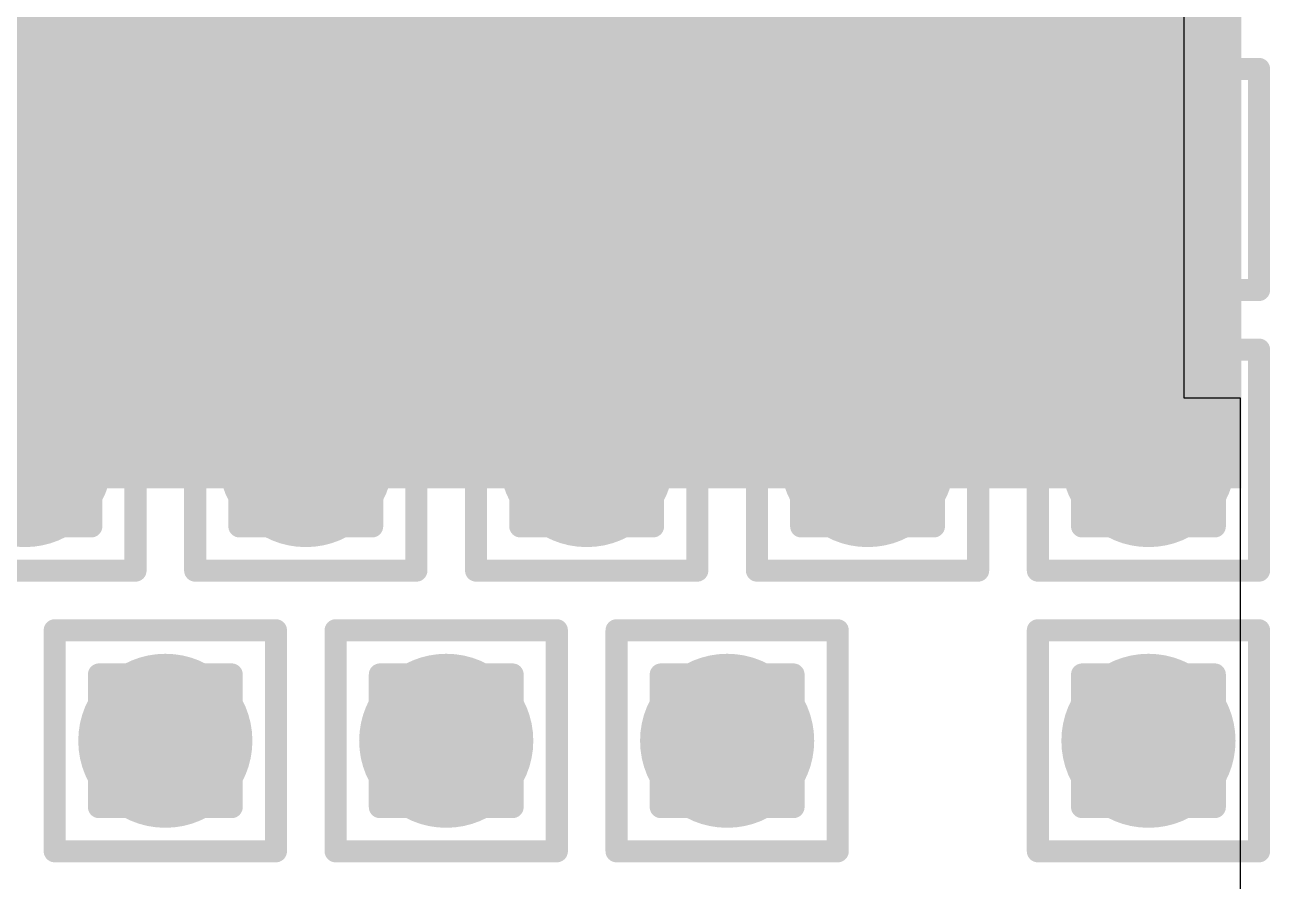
# Model space of a CAD drawing. Header units: inches. Extents: x -12 to 5357, y -8 to 5291.
# Drawn here: x 39.964 to 42.824, y 28.049 to 30.017 of the extents above; entities that cross this region are included whole.
import ezdxf

# ---------------------------------------------------------------- set-up
doc = ezdxf.new("R2010")
doc.units = ezdxf.units.IN
for name, color, linetype in [('Bottom Layer', 5, 'Continuous'), ('Drill Drawing', 1, 'Continuous'), ('Ground', 16, 'Continuous'), ('Power', 76, 'Continuous'), ('Top Layer', 1, 'Continuous'), ('Via Holes', 16, 'Continuous')]:
    doc.layers.add(name, color=color, linetype=linetype)

msp = doc.modelspace()

# ---------------------------------------------------------------- hatches: boundary and pattern name
at = {"layer": 'Bottom Layer'}
h = msp.add_hatch(color=5, dxfattribs=at)
edge = h.paths.add_edge_path()
edge.add_arc((40.2869, 29.6621), 0.2, 0, 360)
h = msp.add_hatch(color=5, dxfattribs=at)
edge = h.paths.add_edge_path()
edge.add_arc((40.9321, 29.6621), 0.2, 0, 360)
h = msp.add_hatch(color=5, dxfattribs=at)
edge = h.paths.add_edge_path()
edge.add_arc((41.5773, 29.6621), 0.2, 0, 360)
h = msp.add_hatch(color=5, dxfattribs=at)
edge = h.paths.add_edge_path()
edge.add_arc((42.545, 29.6621), 0.2, 0, 360)
h = msp.add_hatch(color=5, dxfattribs=at)
edge = h.paths.add_edge_path()
edge.add_arc((39.9644, 29.017), 0.2, 0, 360)
h = msp.add_hatch(color=5, dxfattribs=at)
edge = h.paths.add_edge_path()
edge.add_arc((40.6095, 29.017), 0.2, 0, 360)
h = msp.add_hatch(color=5, dxfattribs=at)
edge = h.paths.add_edge_path()
edge.add_arc((41.2547, 29.017), 0.2, 0, 360)
h = msp.add_hatch(color=5, dxfattribs=at)
edge = h.paths.add_edge_path()
edge.add_arc((41.8998, 29.017), 0.2, 0, 360)
h = msp.add_hatch(color=5, dxfattribs=at)
edge = h.paths.add_edge_path()
edge.add_arc((42.545, 29.017), 0.2, 0, 360)
h = msp.add_hatch(color=5, dxfattribs=at)
edge = h.paths.add_edge_path()
edge.add_arc((40.2869, 28.3718), 0.2, 0, 360)
h = msp.add_hatch(color=5, dxfattribs=at)
edge = h.paths.add_edge_path()
edge.add_arc((40.9321, 28.3718), 0.2, 0, 360)
h = msp.add_hatch(color=5, dxfattribs=at)
edge = h.paths.add_edge_path()
edge.add_arc((41.5773, 28.3718), 0.2, 0, 360)
h = msp.add_hatch(color=5, dxfattribs=at)
edge = h.paths.add_edge_path()
edge.add_arc((42.545, 28.3718), 0.2, 0, 360)
at = {"layer": 'Ground'}
h = msp.add_hatch(color=16, dxfattribs=at)
edge = h.paths.add_edge_path()
edge.add_arc((40.2869, 29.6621), 0.2, 0, 360)
h = msp.add_hatch(color=16, dxfattribs=at)
edge = h.paths.add_edge_path()
edge.add_arc((40.9321, 29.6621), 0.2, 0, 360)
h = msp.add_hatch(color=16, dxfattribs=at)
edge = h.paths.add_edge_path()
edge.add_arc((41.5773, 29.6621), 0.2, 0, 360)
h = msp.add_hatch(color=16, dxfattribs=at)
edge = h.paths.add_edge_path()
edge.add_arc((42.545, 29.6621), 0.2, 0, 360)
h = msp.add_hatch(color=16, dxfattribs=at)
edge = h.paths.add_edge_path()
edge.add_arc((39.9644, 29.017), 0.2, 0, 360)
h = msp.add_hatch(color=16, dxfattribs=at)
edge = h.paths.add_edge_path()
edge.add_arc((40.6095, 29.017), 0.2, 0, 360)
h = msp.add_hatch(color=16, dxfattribs=at)
edge = h.paths.add_edge_path()
edge.add_arc((41.2547, 29.017), 0.2, 0, 360)
h = msp.add_hatch(color=16, dxfattribs=at)
edge = h.paths.add_edge_path()
edge.add_arc((41.8998, 29.017), 0.2, 0, 360)
h = msp.add_hatch(color=16, dxfattribs=at)
edge = h.paths.add_edge_path()
edge.add_arc((42.545, 29.017), 0.2, 0, 360)
h = msp.add_hatch(color=16, dxfattribs=at)
edge = h.paths.add_edge_path()
edge.add_arc((40.2869, 28.3718), 0.2, 0, 360)
h = msp.add_hatch(color=16, dxfattribs=at)
edge = h.paths.add_edge_path()
edge.add_arc((40.9321, 28.3718), 0.2, 0, 360)
h = msp.add_hatch(color=16, dxfattribs=at)
edge = h.paths.add_edge_path()
edge.add_arc((41.5773, 28.3718), 0.2, 0, 360)
h = msp.add_hatch(color=16, dxfattribs=at)
edge = h.paths.add_edge_path()
edge.add_arc((42.545, 28.3718), 0.2, 0, 360)
at = {"layer": 'Power'}
h = msp.add_hatch(color=76, dxfattribs=at)
edge = h.paths.add_edge_path()
edge.add_arc((40.2869, 29.6621), 0.2, 0, 360)
h = msp.add_hatch(color=76, dxfattribs=at)
edge = h.paths.add_edge_path()
edge.add_arc((40.9321, 29.6621), 0.2, 0, 360)
h = msp.add_hatch(color=76, dxfattribs=at)
edge = h.paths.add_edge_path()
edge.add_arc((41.5773, 29.6621), 0.2, 0, 360)
h = msp.add_hatch(color=76, dxfattribs=at)
edge = h.paths.add_edge_path()
edge.add_arc((42.545, 29.6621), 0.2, 0, 360)
h = msp.add_hatch(color=76, dxfattribs=at)
edge = h.paths.add_edge_path()
edge.add_arc((39.9644, 29.017), 0.2, 0, 360)
h = msp.add_hatch(color=76, dxfattribs=at)
edge = h.paths.add_edge_path()
edge.add_arc((40.6095, 29.017), 0.2, 0, 360)
h = msp.add_hatch(color=76, dxfattribs=at)
edge = h.paths.add_edge_path()
edge.add_arc((41.2547, 29.017), 0.2, 0, 360)
h = msp.add_hatch(color=76, dxfattribs=at)
edge = h.paths.add_edge_path()
edge.add_arc((41.8998, 29.017), 0.2, 0, 360)
h = msp.add_hatch(color=76, dxfattribs=at)
edge = h.paths.add_edge_path()
edge.add_arc((42.545, 29.017), 0.2, 0, 360)
h = msp.add_hatch(color=76, dxfattribs=at)
edge = h.paths.add_edge_path()
edge.add_arc((40.2869, 28.3718), 0.2, 0, 360)
h = msp.add_hatch(color=76, dxfattribs=at)
edge = h.paths.add_edge_path()
edge.add_arc((40.9321, 28.3718), 0.2, 0, 360)
h = msp.add_hatch(color=76, dxfattribs=at)
edge = h.paths.add_edge_path()
edge.add_arc((41.5773, 28.3718), 0.2, 0, 360)
h = msp.add_hatch(color=76, dxfattribs=at)
edge = h.paths.add_edge_path()
edge.add_arc((42.545, 28.3718), 0.2, 0, 360)
at = {"layer": 'Top Layer'}
msp.add_hatch(color=1, dxfattribs=at).paths.add_polyline_path([(34.0217, 28.9523), (42.7584, 28.9523), (42.7584, 31.6759), (34.0217, 31.6759)])
h = msp.add_hatch(color=1, dxfattribs=at)
edge = h.paths.add_edge_path()
edge.add_arc((40.2869, 29.6621), 0.2, 0, 360)
h = msp.add_hatch(color=1, dxfattribs=at)
edge = h.paths.add_edge_path()
edge.add_arc((40.9321, 29.6621), 0.2, 0, 360)
h = msp.add_hatch(color=1, dxfattribs=at)
edge = h.paths.add_edge_path()
edge.add_arc((41.5773, 29.6621), 0.2, 0, 360)
h = msp.add_hatch(color=1, dxfattribs=at)
edge = h.paths.add_edge_path()
edge.add_arc((42.545, 29.6621), 0.2, 0, 360)
h = msp.add_hatch(color=1, dxfattribs=at)
edge = h.paths.add_edge_path()
edge.add_arc((39.9644, 29.017), 0.2, 0, 360)
h = msp.add_hatch(color=1, dxfattribs=at)
edge = h.paths.add_edge_path()
edge.add_arc((40.6095, 29.017), 0.2, 0, 360)
h = msp.add_hatch(color=1, dxfattribs=at)
edge = h.paths.add_edge_path()
edge.add_arc((41.2547, 29.017), 0.2, 0, 360)
h = msp.add_hatch(color=1, dxfattribs=at)
edge = h.paths.add_edge_path()
edge.add_arc((41.8998, 29.017), 0.2, 0, 360)
h = msp.add_hatch(color=1, dxfattribs=at)
edge = h.paths.add_edge_path()
edge.add_arc((42.545, 29.017), 0.2, 0, 360)
h = msp.add_hatch(color=1, dxfattribs=at)
edge = h.paths.add_edge_path()
edge.add_arc((40.2869, 28.3718), 0.2, 0, 360)
h = msp.add_hatch(color=1, dxfattribs=at)
edge = h.paths.add_edge_path()
edge.add_arc((40.9321, 28.3718), 0.2, 0, 360)
h = msp.add_hatch(color=1, dxfattribs=at)
edge = h.paths.add_edge_path()
edge.add_arc((41.5773, 28.3718), 0.2, 0, 360)
h = msp.add_hatch(color=1, dxfattribs=at)
edge = h.paths.add_edge_path()
edge.add_arc((42.545, 28.3718), 0.2, 0, 360)
at = {"layer": 'Via Holes'}
h = msp.add_hatch(color=7, dxfattribs=at)
edge = h.paths.add_edge_path()
edge.add_arc((40.2869, 29.6621), 0.1, 0, 360)
h = msp.add_hatch(color=7, dxfattribs=at)
edge = h.paths.add_edge_path()
edge.add_arc((40.9321, 29.6621), 0.1, 0, 360)
h = msp.add_hatch(color=7, dxfattribs=at)
edge = h.paths.add_edge_path()
edge.add_arc((41.5773, 29.6621), 0.1, 0, 360)
h = msp.add_hatch(color=7, dxfattribs=at)
edge = h.paths.add_edge_path()
edge.add_arc((42.545, 29.6621), 0.1, 0, 360)
h = msp.add_hatch(color=7, dxfattribs=at)
edge = h.paths.add_edge_path()
edge.add_arc((39.9644, 29.017), 0.1, 0, 360)
h = msp.add_hatch(color=7, dxfattribs=at)
edge = h.paths.add_edge_path()
edge.add_arc((40.6095, 29.017), 0.1, 0, 360)
h = msp.add_hatch(color=7, dxfattribs=at)
edge = h.paths.add_edge_path()
edge.add_arc((41.2547, 29.017), 0.1, 0, 360)
h = msp.add_hatch(color=7, dxfattribs=at)
edge = h.paths.add_edge_path()
edge.add_arc((41.8998, 29.017), 0.1, 0, 360)
h = msp.add_hatch(color=7, dxfattribs=at)
edge = h.paths.add_edge_path()
edge.add_arc((42.545, 29.017), 0.1, 0, 360)
h = msp.add_hatch(color=7, dxfattribs=at)
edge = h.paths.add_edge_path()
edge.add_arc((40.2869, 28.3718), 0.1, 0, 360)
h = msp.add_hatch(color=7, dxfattribs=at)
edge = h.paths.add_edge_path()
edge.add_arc((40.9321, 28.3718), 0.1, 0, 360)
h = msp.add_hatch(color=7, dxfattribs=at)
edge = h.paths.add_edge_path()
edge.add_arc((41.5773, 28.3718), 0.1, 0, 360)
h = msp.add_hatch(color=7, dxfattribs=at)
edge = h.paths.add_edge_path()
edge.add_arc((42.545, 28.3718), 0.1, 0, 360)

# ---------------------------------------------------------------- linework, layer by layer
at = {"layer": 'Drill Drawing'}
for points in [[(40.0329, 29.9161, 0.0508, 0.0508, 0), (40.5409, 29.9161, 0.0508, 0.0508, 0)], [(40.0329, 29.4081, 0.0508, 0.0508, 0), (40.0329, 29.9161, 0.0508, 0.0508, 0)], [(40.5409, 29.4081, 0.0508, 0.0508, 0), (40.5409, 29.9161, 0.0508, 0.0508, 0)], [(40.6781, 29.9161, 0.0508, 0.0508, 0), (41.1861, 29.9161, 0.0508, 0.0508, 0)], [(40.6781, 29.4081, 0.0508, 0.0508, 0), (40.6781, 29.9161, 0.0508, 0.0508, 0)], [(41.1861, 29.4081, 0.0508, 0.0508, 0), (41.1861, 29.9161, 0.0508, 0.0508, 0)], [(41.3233, 29.9161, 0.0508, 0.0508, 0), (41.8313, 29.9161, 0.0508, 0.0508, 0)], [(41.3233, 29.4081, 0.0508, 0.0508, 0), (41.3233, 29.9161, 0.0508, 0.0508, 0)], [(41.8313, 29.4081, 0.0508, 0.0508, 0), (41.8313, 29.9161, 0.0508, 0.0508, 0)], [(42.291, 29.9161, 0.0508, 0.0508, 0), (42.799, 29.9161, 0.0508, 0.0508, 0)], [(42.291, 29.4081, 0.0508, 0.0508, 0), (42.291, 29.9161, 0.0508, 0.0508, 0)], [(42.799, 29.4081, 0.0508, 0.0508, 0), (42.799, 29.9161, 0.0508, 0.0508, 0)], [(40.1345, 29.8145, 0.0508, 0.0508, 0), (40.4393, 29.8145, 0.0508, 0.0508, 0)], [(40.1345, 29.5097, 0.0508, 0.0508, 0), (40.1345, 29.8145, 0.0508, 0.0508, 0)], [(40.4393, 29.5097, 0.0508, 0.0508, 0), (40.4393, 29.8145, 0.0508, 0.0508, 0)], [(40.7797, 29.8145, 0.0508, 0.0508, 0), (41.0845, 29.8145, 0.0508, 0.0508, 0)], [(40.7797, 29.5097, 0.0508, 0.0508, 0), (40.7797, 29.8145, 0.0508, 0.0508, 0)], [(41.0845, 29.5097, 0.0508, 0.0508, 0), (41.0845, 29.8145, 0.0508, 0.0508, 0)], [(41.4249, 29.8145, 0.0508, 0.0508, 0), (41.7297, 29.8145, 0.0508, 0.0508, 0)], [(41.4249, 29.5097, 0.0508, 0.0508, 0), (41.4249, 29.8145, 0.0508, 0.0508, 0)], [(41.7297, 29.5097, 0.0508, 0.0508, 0), (41.7297, 29.8145, 0.0508, 0.0508, 0)], [(42.3926, 29.8145, 0.0508, 0.0508, 0), (42.6974, 29.8145, 0.0508, 0.0508, 0)], [(42.3926, 29.5097, 0.0508, 0.0508, 0), (42.3926, 29.8145, 0.0508, 0.0508, 0)], [(42.6974, 29.5097, 0.0508, 0.0508, 0), (42.6974, 29.8145, 0.0508, 0.0508, 0)], [(40.1345, 29.5097, 0.0508, 0.0508, 0), (40.4393, 29.5097, 0.0508, 0.0508, 0)], [(40.7797, 29.5097, 0.0508, 0.0508, 0), (41.0845, 29.5097, 0.0508, 0.0508, 0)], [(41.4249, 29.5097, 0.0508, 0.0508, 0), (41.7297, 29.5097, 0.0508, 0.0508, 0)], [(42.3926, 29.5097, 0.0508, 0.0508, 0), (42.6974, 29.5097, 0.0508, 0.0508, 0)], [(40.0329, 29.4081, 0.0508, 0.0508, 0), (40.5409, 29.4081, 0.0508, 0.0508, 0)], [(40.6781, 29.4081, 0.0508, 0.0508, 0), (41.1861, 29.4081, 0.0508, 0.0508, 0)], [(41.3233, 29.4081, 0.0508, 0.0508, 0), (41.8313, 29.4081, 0.0508, 0.0508, 0)], [(42.291, 29.4081, 0.0508, 0.0508, 0), (42.799, 29.4081, 0.0508, 0.0508, 0)], [(39.7104, 29.271, 0.0508, 0.0508, 0), (40.2184, 29.271, 0.0508, 0.0508, 0)], [(40.2184, 28.763, 0.0508, 0.0508, 0), (40.2184, 29.271, 0.0508, 0.0508, 0)], [(40.3555, 29.271, 0.0508, 0.0508, 0), (40.8635, 29.271, 0.0508, 0.0508, 0)], [(40.3555, 28.763, 0.0508, 0.0508, 0), (40.3555, 29.271, 0.0508, 0.0508, 0)], [(40.8635, 28.763, 0.0508, 0.0508, 0), (40.8635, 29.271, 0.0508, 0.0508, 0)], [(41.0007, 29.271, 0.0508, 0.0508, 0), (41.5087, 29.271, 0.0508, 0.0508, 0)], [(41.0007, 28.763, 0.0508, 0.0508, 0), (41.0007, 29.271, 0.0508, 0.0508, 0)], [(41.5087, 28.763, 0.0508, 0.0508, 0), (41.5087, 29.271, 0.0508, 0.0508, 0)], [(41.6458, 29.271, 0.0508, 0.0508, 0), (42.1538, 29.271, 0.0508, 0.0508, 0)], [(41.6458, 28.763, 0.0508, 0.0508, 0), (41.6458, 29.271, 0.0508, 0.0508, 0)], [(42.1538, 28.763, 0.0508, 0.0508, 0), (42.1538, 29.271, 0.0508, 0.0508, 0)], [(42.291, 29.271, 0.0508, 0.0508, 0), (42.799, 29.271, 0.0508, 0.0508, 0)], [(42.291, 28.763, 0.0508, 0.0508, 0), (42.291, 29.271, 0.0508, 0.0508, 0)], [(42.799, 28.763, 0.0508, 0.0508, 0), (42.799, 29.271, 0.0508, 0.0508, 0)], [(39.812, 29.1694, 0.0508, 0.0508, 0), (40.1168, 29.1694, 0.0508, 0.0508, 0)], [(40.1168, 28.8646, 0.0508, 0.0508, 0), (40.1168, 29.1694, 0.0508, 0.0508, 0)], [(40.4571, 29.1694, 0.0508, 0.0508, 0), (40.7619, 29.1694, 0.0508, 0.0508, 0)], [(40.4571, 28.8646, 0.0508, 0.0508, 0), (40.4571, 29.1694, 0.0508, 0.0508, 0)], [(40.7619, 28.8646, 0.0508, 0.0508, 0), (40.7619, 29.1694, 0.0508, 0.0508, 0)], [(41.1023, 29.1694, 0.0508, 0.0508, 0), (41.4071, 29.1694, 0.0508, 0.0508, 0)], [(41.1023, 28.8646, 0.0508, 0.0508, 0), (41.1023, 29.1694, 0.0508, 0.0508, 0)], [(41.4071, 28.8646, 0.0508, 0.0508, 0), (41.4071, 29.1694, 0.0508, 0.0508, 0)], [(41.7474, 29.1694, 0.0508, 0.0508, 0), (42.0522, 29.1694, 0.0508, 0.0508, 0)], [(41.7474, 28.8646, 0.0508, 0.0508, 0), (41.7474, 29.1694, 0.0508, 0.0508, 0)], [(42.0522, 28.8646, 0.0508, 0.0508, 0), (42.0522, 29.1694, 0.0508, 0.0508, 0)], [(42.3926, 29.1694, 0.0508, 0.0508, 0), (42.6974, 29.1694, 0.0508, 0.0508, 0)], [(42.3926, 28.8646, 0.0508, 0.0508, 0), (42.3926, 29.1694, 0.0508, 0.0508, 0)], [(42.6974, 28.8646, 0.0508, 0.0508, 0), (42.6974, 29.1694, 0.0508, 0.0508, 0)], [(39.812, 28.8646, 0.0508, 0.0508, 0), (40.1168, 28.8646, 0.0508, 0.0508, 0)], [(40.4571, 28.8646, 0.0508, 0.0508, 0), (40.7619, 28.8646, 0.0508, 0.0508, 0)], [(41.1023, 28.8646, 0.0508, 0.0508, 0), (41.4071, 28.8646, 0.0508, 0.0508, 0)], [(41.7474, 28.8646, 0.0508, 0.0508, 0), (42.0522, 28.8646, 0.0508, 0.0508, 0)], [(42.3926, 28.8646, 0.0508, 0.0508, 0), (42.6974, 28.8646, 0.0508, 0.0508, 0)], [(39.7104, 28.763, 0.0508, 0.0508, 0), (40.2184, 28.763, 0.0508, 0.0508, 0)], [(40.3555, 28.763, 0.0508, 0.0508, 0), (40.8635, 28.763, 0.0508, 0.0508, 0)], [(41.0007, 28.763, 0.0508, 0.0508, 0), (41.5087, 28.763, 0.0508, 0.0508, 0)], [(41.6458, 28.763, 0.0508, 0.0508, 0), (42.1538, 28.763, 0.0508, 0.0508, 0)], [(42.291, 28.763, 0.0508, 0.0508, 0), (42.799, 28.763, 0.0508, 0.0508, 0)], [(40.0329, 28.6258, 0.0508, 0.0508, 0), (40.5409, 28.6258, 0.0508, 0.0508, 0)], [(40.0329, 28.1178, 0.0508, 0.0508, 0), (40.0329, 28.6258, 0.0508, 0.0508, 0)], [(40.5409, 28.1178, 0.0508, 0.0508, 0), (40.5409, 28.6258, 0.0508, 0.0508, 0)], [(40.6781, 28.6258, 0.0508, 0.0508, 0), (41.1861, 28.6258, 0.0508, 0.0508, 0)], [(40.6781, 28.1178, 0.0508, 0.0508, 0), (40.6781, 28.6258, 0.0508, 0.0508, 0)], [(41.1861, 28.1178, 0.0508, 0.0508, 0), (41.1861, 28.6258, 0.0508, 0.0508, 0)], [(41.3233, 28.6258, 0.0508, 0.0508, 0), (41.8313, 28.6258, 0.0508, 0.0508, 0)], [(41.3233, 28.1178, 0.0508, 0.0508, 0), (41.3233, 28.6258, 0.0508, 0.0508, 0)], [(41.8313, 28.1178, 0.0508, 0.0508, 0), (41.8313, 28.6258, 0.0508, 0.0508, 0)], [(42.291, 28.6258, 0.0508, 0.0508, 0), (42.799, 28.6258, 0.0508, 0.0508, 0)], [(42.291, 28.1178, 0.0508, 0.0508, 0), (42.291, 28.6258, 0.0508, 0.0508, 0)], [(42.799, 28.1178, 0.0508, 0.0508, 0), (42.799, 28.6258, 0.0508, 0.0508, 0)], [(40.1345, 28.5242, 0.0508, 0.0508, 0), (40.4393, 28.5242, 0.0508, 0.0508, 0)], [(40.1345, 28.2194, 0.0508, 0.0508, 0), (40.1345, 28.5242, 0.0508, 0.0508, 0)], [(40.4393, 28.2194, 0.0508, 0.0508, 0), (40.4393, 28.5242, 0.0508, 0.0508, 0)], [(40.7797, 28.5242, 0.0508, 0.0508, 0), (41.0845, 28.5242, 0.0508, 0.0508, 0)], [(40.7797, 28.2194, 0.0508, 0.0508, 0), (40.7797, 28.5242, 0.0508, 0.0508, 0)], [(41.0845, 28.2194, 0.0508, 0.0508, 0), (41.0845, 28.5242, 0.0508, 0.0508, 0)], [(41.4249, 28.5242, 0.0508, 0.0508, 0), (41.7297, 28.5242, 0.0508, 0.0508, 0)], [(41.4249, 28.2194, 0.0508, 0.0508, 0), (41.4249, 28.5242, 0.0508, 0.0508, 0)], [(41.7297, 28.2194, 0.0508, 0.0508, 0), (41.7297, 28.5242, 0.0508, 0.0508, 0)], [(42.3926, 28.5242, 0.0508, 0.0508, 0), (42.6974, 28.5242, 0.0508, 0.0508, 0)], [(42.3926, 28.2194, 0.0508, 0.0508, 0), (42.3926, 28.5242, 0.0508, 0.0508, 0)], [(42.6974, 28.2194, 0.0508, 0.0508, 0), (42.6974, 28.5242, 0.0508, 0.0508, 0)], [(40.1345, 28.2194, 0.0508, 0.0508, 0), (40.4393, 28.2194, 0.0508, 0.0508, 0)], [(40.7797, 28.2194, 0.0508, 0.0508, 0), (41.0845, 28.2194, 0.0508, 0.0508, 0)], [(41.4249, 28.2194, 0.0508, 0.0508, 0), (41.7297, 28.2194, 0.0508, 0.0508, 0)], [(42.3926, 28.2194, 0.0508, 0.0508, 0), (42.6974, 28.2194, 0.0508, 0.0508, 0)], [(40.0329, 28.1178, 0.0508, 0.0508, 0), (40.5409, 28.1178, 0.0508, 0.0508, 0)], [(40.6781, 28.1178, 0.0508, 0.0508, 0), (41.1861, 28.1178, 0.0508, 0.0508, 0)], [(41.3233, 28.1178, 0.0508, 0.0508, 0), (41.8313, 28.1178, 0.0508, 0.0508, 0)], [(42.291, 28.1178, 0.0508, 0.0508, 0), (42.799, 28.1178, 0.0508, 0.0508, 0)]]:
    msp.add_lwpolyline(points, format="xyseb", dxfattribs=at)
for points in [[(40.0202, 29.9161, 0.0254, 0.0254, 1), (40.0456, 29.9161, 0.0254, 0.0254, 1)], [(40.0202, 29.9161, 0.0254, 0.0254, 1), (40.0456, 29.9161, 0.0254, 0.0254, 1)], [(40.5282, 29.9161, 0.0254, 0.0254, 1), (40.5536, 29.9161, 0.0254, 0.0254, 1)], [(40.5282, 29.9161, 0.0254, 0.0254, 1), (40.5536, 29.9161, 0.0254, 0.0254, 1)], [(40.6654, 29.9161, 0.0254, 0.0254, 1), (40.6908, 29.9161, 0.0254, 0.0254, 1)], [(40.6654, 29.9161, 0.0254, 0.0254, 1), (40.6908, 29.9161, 0.0254, 0.0254, 1)], [(41.1734, 29.9161, 0.0254, 0.0254, 1), (41.1988, 29.9161, 0.0254, 0.0254, 1)], [(41.1734, 29.9161, 0.0254, 0.0254, 1), (41.1988, 29.9161, 0.0254, 0.0254, 1)], [(41.3106, 29.9161, 0.0254, 0.0254, 1), (41.336, 29.9161, 0.0254, 0.0254, 1)], [(41.3106, 29.9161, 0.0254, 0.0254, 1), (41.336, 29.9161, 0.0254, 0.0254, 1)], [(41.8186, 29.9161, 0.0254, 0.0254, 1), (41.844, 29.9161, 0.0254, 0.0254, 1)], [(41.8186, 29.9161, 0.0254, 0.0254, 1), (41.844, 29.9161, 0.0254, 0.0254, 1)], [(42.2783, 29.9161, 0.0254, 0.0254, 1), (42.3037, 29.9161, 0.0254, 0.0254, 1)], [(42.2783, 29.9161, 0.0254, 0.0254, 1), (42.3037, 29.9161, 0.0254, 0.0254, 1)], [(42.7863, 29.9161, 0.0254, 0.0254, 1), (42.8117, 29.9161, 0.0254, 0.0254, 1)], [(42.7863, 29.9161, 0.0254, 0.0254, 1), (42.8117, 29.9161, 0.0254, 0.0254, 1)], [(40.1218, 29.8145, 0.0254, 0.0254, 1), (40.1472, 29.8145, 0.0254, 0.0254, 1)], [(40.1218, 29.8145, 0.0254, 0.0254, 1), (40.1472, 29.8145, 0.0254, 0.0254, 1)], [(40.4266, 29.8145, 0.0254, 0.0254, 1), (40.452, 29.8145, 0.0254, 0.0254, 1)], [(40.4266, 29.8145, 0.0254, 0.0254, 1), (40.452, 29.8145, 0.0254, 0.0254, 1)], [(40.767, 29.8145, 0.0254, 0.0254, 1), (40.7924, 29.8145, 0.0254, 0.0254, 1)], [(40.767, 29.8145, 0.0254, 0.0254, 1), (40.7924, 29.8145, 0.0254, 0.0254, 1)], [(41.0718, 29.8145, 0.0254, 0.0254, 1), (41.0972, 29.8145, 0.0254, 0.0254, 1)], [(41.0718, 29.8145, 0.0254, 0.0254, 1), (41.0972, 29.8145, 0.0254, 0.0254, 1)], [(41.4122, 29.8145, 0.0254, 0.0254, 1), (41.4376, 29.8145, 0.0254, 0.0254, 1)], [(41.4122, 29.8145, 0.0254, 0.0254, 1), (41.4376, 29.8145, 0.0254, 0.0254, 1)], [(41.717, 29.8145, 0.0254, 0.0254, 1), (41.7424, 29.8145, 0.0254, 0.0254, 1)], [(41.717, 29.8145, 0.0254, 0.0254, 1), (41.7424, 29.8145, 0.0254, 0.0254, 1)], [(42.3799, 29.8145, 0.0254, 0.0254, 1), (42.4053, 29.8145, 0.0254, 0.0254, 1)], [(42.3799, 29.8145, 0.0254, 0.0254, 1), (42.4053, 29.8145, 0.0254, 0.0254, 1)], [(42.6847, 29.8145, 0.0254, 0.0254, 1), (42.7101, 29.8145, 0.0254, 0.0254, 1)], [(42.6847, 29.8145, 0.0254, 0.0254, 1), (42.7101, 29.8145, 0.0254, 0.0254, 1)], [(40.1218, 29.5097, 0.0254, 0.0254, 1), (40.1472, 29.5097, 0.0254, 0.0254, 1)], [(40.1218, 29.5097, 0.0254, 0.0254, 1), (40.1472, 29.5097, 0.0254, 0.0254, 1)], [(40.4266, 29.5097, 0.0254, 0.0254, 1), (40.452, 29.5097, 0.0254, 0.0254, 1)], [(40.4266, 29.5097, 0.0254, 0.0254, 1), (40.452, 29.5097, 0.0254, 0.0254, 1)], [(40.767, 29.5097, 0.0254, 0.0254, 1), (40.7924, 29.5097, 0.0254, 0.0254, 1)], [(40.767, 29.5097, 0.0254, 0.0254, 1), (40.7924, 29.5097, 0.0254, 0.0254, 1)], [(41.0718, 29.5097, 0.0254, 0.0254, 1), (41.0972, 29.5097, 0.0254, 0.0254, 1)], [(41.0718, 29.5097, 0.0254, 0.0254, 1), (41.0972, 29.5097, 0.0254, 0.0254, 1)], [(41.4122, 29.5097, 0.0254, 0.0254, 1), (41.4376, 29.5097, 0.0254, 0.0254, 1)], [(41.4122, 29.5097, 0.0254, 0.0254, 1), (41.4376, 29.5097, 0.0254, 0.0254, 1)], [(41.717, 29.5097, 0.0254, 0.0254, 1), (41.7424, 29.5097, 0.0254, 0.0254, 1)], [(41.717, 29.5097, 0.0254, 0.0254, 1), (41.7424, 29.5097, 0.0254, 0.0254, 1)], [(42.3799, 29.5097, 0.0254, 0.0254, 1), (42.4053, 29.5097, 0.0254, 0.0254, 1)], [(42.3799, 29.5097, 0.0254, 0.0254, 1), (42.4053, 29.5097, 0.0254, 0.0254, 1)], [(42.6847, 29.5097, 0.0254, 0.0254, 1), (42.7101, 29.5097, 0.0254, 0.0254, 1)], [(42.6847, 29.5097, 0.0254, 0.0254, 1), (42.7101, 29.5097, 0.0254, 0.0254, 1)], [(40.0202, 29.4081, 0.0254, 0.0254, 1), (40.0456, 29.4081, 0.0254, 0.0254, 1)], [(40.0202, 29.4081, 0.0254, 0.0254, 1), (40.0456, 29.4081, 0.0254, 0.0254, 1)], [(40.5282, 29.4081, 0.0254, 0.0254, 1), (40.5536, 29.4081, 0.0254, 0.0254, 1)], [(40.5282, 29.4081, 0.0254, 0.0254, 1), (40.5536, 29.4081, 0.0254, 0.0254, 1)], [(40.6654, 29.4081, 0.0254, 0.0254, 1), (40.6908, 29.4081, 0.0254, 0.0254, 1)], [(40.6654, 29.4081, 0.0254, 0.0254, 1), (40.6908, 29.4081, 0.0254, 0.0254, 1)], [(41.1734, 29.4081, 0.0254, 0.0254, 1), (41.1988, 29.4081, 0.0254, 0.0254, 1)], [(41.1734, 29.4081, 0.0254, 0.0254, 1), (41.1988, 29.4081, 0.0254, 0.0254, 1)], [(41.3106, 29.4081, 0.0254, 0.0254, 1), (41.336, 29.4081, 0.0254, 0.0254, 1)], [(41.3106, 29.4081, 0.0254, 0.0254, 1), (41.336, 29.4081, 0.0254, 0.0254, 1)], [(41.8186, 29.4081, 0.0254, 0.0254, 1), (41.844, 29.4081, 0.0254, 0.0254, 1)], [(41.8186, 29.4081, 0.0254, 0.0254, 1), (41.844, 29.4081, 0.0254, 0.0254, 1)], [(42.2783, 29.4081, 0.0254, 0.0254, 1), (42.3037, 29.4081, 0.0254, 0.0254, 1)], [(42.2783, 29.4081, 0.0254, 0.0254, 1), (42.3037, 29.4081, 0.0254, 0.0254, 1)], [(42.7863, 29.4081, 0.0254, 0.0254, 1), (42.8117, 29.4081, 0.0254, 0.0254, 1)], [(42.7863, 29.4081, 0.0254, 0.0254, 1), (42.8117, 29.4081, 0.0254, 0.0254, 1)], [(40.2057, 29.271, 0.0254, 0.0254, 1), (40.2311, 29.271, 0.0254, 0.0254, 1)], [(40.2057, 29.271, 0.0254, 0.0254, 1), (40.2311, 29.271, 0.0254, 0.0254, 1)], [(40.3428, 29.271, 0.0254, 0.0254, 1), (40.3682, 29.271, 0.0254, 0.0254, 1)], [(40.3428, 29.271, 0.0254, 0.0254, 1), (40.3682, 29.271, 0.0254, 0.0254, 1)], [(40.8508, 29.271, 0.0254, 0.0254, 1), (40.8762, 29.271, 0.0254, 0.0254, 1)], [(40.8508, 29.271, 0.0254, 0.0254, 1), (40.8762, 29.271, 0.0254, 0.0254, 1)], [(40.988, 29.271, 0.0254, 0.0254, 1), (41.0134, 29.271, 0.0254, 0.0254, 1)], [(40.988, 29.271, 0.0254, 0.0254, 1), (41.0134, 29.271, 0.0254, 0.0254, 1)], [(41.496, 29.271, 0.0254, 0.0254, 1), (41.5214, 29.271, 0.0254, 0.0254, 1)], [(41.496, 29.271, 0.0254, 0.0254, 1), (41.5214, 29.271, 0.0254, 0.0254, 1)], [(41.6331, 29.271, 0.0254, 0.0254, 1), (41.6585, 29.271, 0.0254, 0.0254, 1)], [(41.6331, 29.271, 0.0254, 0.0254, 1), (41.6585, 29.271, 0.0254, 0.0254, 1)], [(42.1411, 29.271, 0.0254, 0.0254, 1), (42.1665, 29.271, 0.0254, 0.0254, 1)], [(42.1411, 29.271, 0.0254, 0.0254, 1), (42.1665, 29.271, 0.0254, 0.0254, 1)], [(42.2783, 29.271, 0.0254, 0.0254, 1), (42.3037, 29.271, 0.0254, 0.0254, 1)], [(42.2783, 29.271, 0.0254, 0.0254, 1), (42.3037, 29.271, 0.0254, 0.0254, 1)], [(42.7863, 29.271, 0.0254, 0.0254, 1), (42.8117, 29.271, 0.0254, 0.0254, 1)], [(42.7863, 29.271, 0.0254, 0.0254, 1), (42.8117, 29.271, 0.0254, 0.0254, 1)], [(40.1041, 29.1694, 0.0254, 0.0254, 1), (40.1295, 29.1694, 0.0254, 0.0254, 1)], [(40.1041, 29.1694, 0.0254, 0.0254, 1), (40.1295, 29.1694, 0.0254, 0.0254, 1)], [(40.4444, 29.1694, 0.0254, 0.0254, 1), (40.4698, 29.1694, 0.0254, 0.0254, 1)], [(40.4444, 29.1694, 0.0254, 0.0254, 1), (40.4698, 29.1694, 0.0254, 0.0254, 1)], [(40.7492, 29.1694, 0.0254, 0.0254, 1), (40.7746, 29.1694, 0.0254, 0.0254, 1)], [(40.7492, 29.1694, 0.0254, 0.0254, 1), (40.7746, 29.1694, 0.0254, 0.0254, 1)], [(41.0896, 29.1694, 0.0254, 0.0254, 1), (41.115, 29.1694, 0.0254, 0.0254, 1)], [(41.0896, 29.1694, 0.0254, 0.0254, 1), (41.115, 29.1694, 0.0254, 0.0254, 1)], [(41.3944, 29.1694, 0.0254, 0.0254, 1), (41.4198, 29.1694, 0.0254, 0.0254, 1)], [(41.3944, 29.1694, 0.0254, 0.0254, 1), (41.4198, 29.1694, 0.0254, 0.0254, 1)], [(41.7347, 29.1694, 0.0254, 0.0254, 1), (41.7601, 29.1694, 0.0254, 0.0254, 1)], [(41.7347, 29.1694, 0.0254, 0.0254, 1), (41.7601, 29.1694, 0.0254, 0.0254, 1)], [(42.0395, 29.1694, 0.0254, 0.0254, 1), (42.0649, 29.1694, 0.0254, 0.0254, 1)], [(42.0395, 29.1694, 0.0254, 0.0254, 1), (42.0649, 29.1694, 0.0254, 0.0254, 1)], [(42.3799, 29.1694, 0.0254, 0.0254, 1), (42.4053, 29.1694, 0.0254, 0.0254, 1)], [(42.3799, 29.1694, 0.0254, 0.0254, 1), (42.4053, 29.1694, 0.0254, 0.0254, 1)], [(42.6847, 29.1694, 0.0254, 0.0254, 1), (42.7101, 29.1694, 0.0254, 0.0254, 1)], [(42.6847, 29.1694, 0.0254, 0.0254, 1), (42.7101, 29.1694, 0.0254, 0.0254, 1)], [(40.1041, 28.8646, 0.0254, 0.0254, 1), (40.1295, 28.8646, 0.0254, 0.0254, 1)], [(40.1041, 28.8646, 0.0254, 0.0254, 1), (40.1295, 28.8646, 0.0254, 0.0254, 1)], [(40.4444, 28.8646, 0.0254, 0.0254, 1), (40.4698, 28.8646, 0.0254, 0.0254, 1)], [(40.4444, 28.8646, 0.0254, 0.0254, 1), (40.4698, 28.8646, 0.0254, 0.0254, 1)], [(40.7492, 28.8646, 0.0254, 0.0254, 1), (40.7746, 28.8646, 0.0254, 0.0254, 1)], [(40.7492, 28.8646, 0.0254, 0.0254, 1), (40.7746, 28.8646, 0.0254, 0.0254, 1)], [(41.0896, 28.8646, 0.0254, 0.0254, 1), (41.115, 28.8646, 0.0254, 0.0254, 1)], [(41.0896, 28.8646, 0.0254, 0.0254, 1), (41.115, 28.8646, 0.0254, 0.0254, 1)], [(41.3944, 28.8646, 0.0254, 0.0254, 1), (41.4198, 28.8646, 0.0254, 0.0254, 1)], [(41.3944, 28.8646, 0.0254, 0.0254, 1), (41.4198, 28.8646, 0.0254, 0.0254, 1)], [(41.7347, 28.8646, 0.0254, 0.0254, 1), (41.7601, 28.8646, 0.0254, 0.0254, 1)], [(41.7347, 28.8646, 0.0254, 0.0254, 1), (41.7601, 28.8646, 0.0254, 0.0254, 1)], [(42.0395, 28.8646, 0.0254, 0.0254, 1), (42.0649, 28.8646, 0.0254, 0.0254, 1)], [(42.0395, 28.8646, 0.0254, 0.0254, 1), (42.0649, 28.8646, 0.0254, 0.0254, 1)], [(42.3799, 28.8646, 0.0254, 0.0254, 1), (42.4053, 28.8646, 0.0254, 0.0254, 1)], [(42.3799, 28.8646, 0.0254, 0.0254, 1), (42.4053, 28.8646, 0.0254, 0.0254, 1)], [(42.6847, 28.8646, 0.0254, 0.0254, 1), (42.7101, 28.8646, 0.0254, 0.0254, 1)], [(42.6847, 28.8646, 0.0254, 0.0254, 1), (42.7101, 28.8646, 0.0254, 0.0254, 1)], [(40.2057, 28.763, 0.0254, 0.0254, 1), (40.2311, 28.763, 0.0254, 0.0254, 1)], [(40.2057, 28.763, 0.0254, 0.0254, 1), (40.2311, 28.763, 0.0254, 0.0254, 1)], [(40.3428, 28.763, 0.0254, 0.0254, 1), (40.3682, 28.763, 0.0254, 0.0254, 1)], [(40.3428, 28.763, 0.0254, 0.0254, 1), (40.3682, 28.763, 0.0254, 0.0254, 1)], [(40.8508, 28.763, 0.0254, 0.0254, 1), (40.8762, 28.763, 0.0254, 0.0254, 1)], [(40.8508, 28.763, 0.0254, 0.0254, 1), (40.8762, 28.763, 0.0254, 0.0254, 1)], [(40.988, 28.763, 0.0254, 0.0254, 1), (41.0134, 28.763, 0.0254, 0.0254, 1)], [(40.988, 28.763, 0.0254, 0.0254, 1), (41.0134, 28.763, 0.0254, 0.0254, 1)], [(41.496, 28.763, 0.0254, 0.0254, 1), (41.5214, 28.763, 0.0254, 0.0254, 1)], [(41.496, 28.763, 0.0254, 0.0254, 1), (41.5214, 28.763, 0.0254, 0.0254, 1)], [(41.6331, 28.763, 0.0254, 0.0254, 1), (41.6585, 28.763, 0.0254, 0.0254, 1)], [(41.6331, 28.763, 0.0254, 0.0254, 1), (41.6585, 28.763, 0.0254, 0.0254, 1)], [(42.1411, 28.763, 0.0254, 0.0254, 1), (42.1665, 28.763, 0.0254, 0.0254, 1)], [(42.1411, 28.763, 0.0254, 0.0254, 1), (42.1665, 28.763, 0.0254, 0.0254, 1)], [(42.2783, 28.763, 0.0254, 0.0254, 1), (42.3037, 28.763, 0.0254, 0.0254, 1)], [(42.2783, 28.763, 0.0254, 0.0254, 1), (42.3037, 28.763, 0.0254, 0.0254, 1)], [(42.7863, 28.763, 0.0254, 0.0254, 1), (42.8117, 28.763, 0.0254, 0.0254, 1)], [(42.7863, 28.763, 0.0254, 0.0254, 1), (42.8117, 28.763, 0.0254, 0.0254, 1)], [(40.0202, 28.6258, 0.0254, 0.0254, 1), (40.0456, 28.6258, 0.0254, 0.0254, 1)], [(40.0202, 28.6258, 0.0254, 0.0254, 1), (40.0456, 28.6258, 0.0254, 0.0254, 1)], [(40.5282, 28.6258, 0.0254, 0.0254, 1), (40.5536, 28.6258, 0.0254, 0.0254, 1)], [(40.5282, 28.6258, 0.0254, 0.0254, 1), (40.5536, 28.6258, 0.0254, 0.0254, 1)], [(40.6654, 28.6258, 0.0254, 0.0254, 1), (40.6908, 28.6258, 0.0254, 0.0254, 1)], [(40.6654, 28.6258, 0.0254, 0.0254, 1), (40.6908, 28.6258, 0.0254, 0.0254, 1)], [(41.1734, 28.6258, 0.0254, 0.0254, 1), (41.1988, 28.6258, 0.0254, 0.0254, 1)], [(41.1734, 28.6258, 0.0254, 0.0254, 1), (41.1988, 28.6258, 0.0254, 0.0254, 1)], [(41.3106, 28.6258, 0.0254, 0.0254, 1), (41.336, 28.6258, 0.0254, 0.0254, 1)], [(41.3106, 28.6258, 0.0254, 0.0254, 1), (41.336, 28.6258, 0.0254, 0.0254, 1)], [(41.8186, 28.6258, 0.0254, 0.0254, 1), (41.844, 28.6258, 0.0254, 0.0254, 1)], [(41.8186, 28.6258, 0.0254, 0.0254, 1), (41.844, 28.6258, 0.0254, 0.0254, 1)], [(42.2783, 28.6258, 0.0254, 0.0254, 1), (42.3037, 28.6258, 0.0254, 0.0254, 1)], [(42.2783, 28.6258, 0.0254, 0.0254, 1), (42.3037, 28.6258, 0.0254, 0.0254, 1)], [(42.7863, 28.6258, 0.0254, 0.0254, 1), (42.8117, 28.6258, 0.0254, 0.0254, 1)], [(42.7863, 28.6258, 0.0254, 0.0254, 1), (42.8117, 28.6258, 0.0254, 0.0254, 1)], [(40.1218, 28.5242, 0.0254, 0.0254, 1), (40.1472, 28.5242, 0.0254, 0.0254, 1)], [(40.1218, 28.5242, 0.0254, 0.0254, 1), (40.1472, 28.5242, 0.0254, 0.0254, 1)], [(40.4266, 28.5242, 0.0254, 0.0254, 1), (40.452, 28.5242, 0.0254, 0.0254, 1)], [(40.4266, 28.5242, 0.0254, 0.0254, 1), (40.452, 28.5242, 0.0254, 0.0254, 1)], [(40.767, 28.5242, 0.0254, 0.0254, 1), (40.7924, 28.5242, 0.0254, 0.0254, 1)], [(40.767, 28.5242, 0.0254, 0.0254, 1), (40.7924, 28.5242, 0.0254, 0.0254, 1)], [(41.0718, 28.5242, 0.0254, 0.0254, 1), (41.0972, 28.5242, 0.0254, 0.0254, 1)], [(41.0718, 28.5242, 0.0254, 0.0254, 1), (41.0972, 28.5242, 0.0254, 0.0254, 1)], [(41.4122, 28.5242, 0.0254, 0.0254, 1), (41.4376, 28.5242, 0.0254, 0.0254, 1)], [(41.4122, 28.5242, 0.0254, 0.0254, 1), (41.4376, 28.5242, 0.0254, 0.0254, 1)], [(41.717, 28.5242, 0.0254, 0.0254, 1), (41.7424, 28.5242, 0.0254, 0.0254, 1)], [(41.717, 28.5242, 0.0254, 0.0254, 1), (41.7424, 28.5242, 0.0254, 0.0254, 1)], [(42.3799, 28.5242, 0.0254, 0.0254, 1), (42.4053, 28.5242, 0.0254, 0.0254, 1)], [(42.3799, 28.5242, 0.0254, 0.0254, 1), (42.4053, 28.5242, 0.0254, 0.0254, 1)], [(42.6847, 28.5242, 0.0254, 0.0254, 1), (42.7101, 28.5242, 0.0254, 0.0254, 1)], [(42.6847, 28.5242, 0.0254, 0.0254, 1), (42.7101, 28.5242, 0.0254, 0.0254, 1)], [(40.1218, 28.2194, 0.0254, 0.0254, 1), (40.1472, 28.2194, 0.0254, 0.0254, 1)], [(40.1218, 28.2194, 0.0254, 0.0254, 1), (40.1472, 28.2194, 0.0254, 0.0254, 1)], [(40.4266, 28.2194, 0.0254, 0.0254, 1), (40.452, 28.2194, 0.0254, 0.0254, 1)], [(40.4266, 28.2194, 0.0254, 0.0254, 1), (40.452, 28.2194, 0.0254, 0.0254, 1)], [(40.767, 28.2194, 0.0254, 0.0254, 1), (40.7924, 28.2194, 0.0254, 0.0254, 1)], [(40.767, 28.2194, 0.0254, 0.0254, 1), (40.7924, 28.2194, 0.0254, 0.0254, 1)], [(41.0718, 28.2194, 0.0254, 0.0254, 1), (41.0972, 28.2194, 0.0254, 0.0254, 1)], [(41.0718, 28.2194, 0.0254, 0.0254, 1), (41.0972, 28.2194, 0.0254, 0.0254, 1)], [(41.4122, 28.2194, 0.0254, 0.0254, 1), (41.4376, 28.2194, 0.0254, 0.0254, 1)], [(41.4122, 28.2194, 0.0254, 0.0254, 1), (41.4376, 28.2194, 0.0254, 0.0254, 1)], [(41.717, 28.2194, 0.0254, 0.0254, 1), (41.7424, 28.2194, 0.0254, 0.0254, 1)], [(41.717, 28.2194, 0.0254, 0.0254, 1), (41.7424, 28.2194, 0.0254, 0.0254, 1)], [(42.3799, 28.2194, 0.0254, 0.0254, 1), (42.4053, 28.2194, 0.0254, 0.0254, 1)], [(42.3799, 28.2194, 0.0254, 0.0254, 1), (42.4053, 28.2194, 0.0254, 0.0254, 1)], [(42.6847, 28.2194, 0.0254, 0.0254, 1), (42.7101, 28.2194, 0.0254, 0.0254, 1)], [(42.6847, 28.2194, 0.0254, 0.0254, 1), (42.7101, 28.2194, 0.0254, 0.0254, 1)], [(40.0202, 28.1178, 0.0254, 0.0254, 1), (40.0456, 28.1178, 0.0254, 0.0254, 1)], [(40.0202, 28.1178, 0.0254, 0.0254, 1), (40.0456, 28.1178, 0.0254, 0.0254, 1)], [(40.5282, 28.1178, 0.0254, 0.0254, 1), (40.5536, 28.1178, 0.0254, 0.0254, 1)], [(40.5282, 28.1178, 0.0254, 0.0254, 1), (40.5536, 28.1178, 0.0254, 0.0254, 1)], [(40.6654, 28.1178, 0.0254, 0.0254, 1), (40.6908, 28.1178, 0.0254, 0.0254, 1)], [(40.6654, 28.1178, 0.0254, 0.0254, 1), (40.6908, 28.1178, 0.0254, 0.0254, 1)], [(41.1734, 28.1178, 0.0254, 0.0254, 1), (41.1988, 28.1178, 0.0254, 0.0254, 1)], [(41.1734, 28.1178, 0.0254, 0.0254, 1), (41.1988, 28.1178, 0.0254, 0.0254, 1)], [(41.3106, 28.1178, 0.0254, 0.0254, 1), (41.336, 28.1178, 0.0254, 0.0254, 1)], [(41.3106, 28.1178, 0.0254, 0.0254, 1), (41.336, 28.1178, 0.0254, 0.0254, 1)], [(41.8186, 28.1178, 0.0254, 0.0254, 1), (41.844, 28.1178, 0.0254, 0.0254, 1)], [(41.8186, 28.1178, 0.0254, 0.0254, 1), (41.844, 28.1178, 0.0254, 0.0254, 1)], [(42.2783, 28.1178, 0.0254, 0.0254, 1), (42.3037, 28.1178, 0.0254, 0.0254, 1)], [(42.2783, 28.1178, 0.0254, 0.0254, 1), (42.3037, 28.1178, 0.0254, 0.0254, 1)], [(42.7863, 28.1178, 0.0254, 0.0254, 1), (42.8117, 28.1178, 0.0254, 0.0254, 1)], [(42.7863, 28.1178, 0.0254, 0.0254, 1), (42.8117, 28.1178, 0.0254, 0.0254, 1)]]:
    msp.add_lwpolyline(points, format="xyseb", close=True, dxfattribs=at)
at = {"layer": 'Top Layer'}
for p, q in [((42.6265, 30.0996), (42.6265, 29.1598)), ((42.6265, 29.1598), (42.7555, 29.1598)), ((42.7555, 29.1598), (42.7555, 23.3565))]:
    msp.add_line(p, q, dxfattribs=at)

doc.saveas('drawing.dxf')
